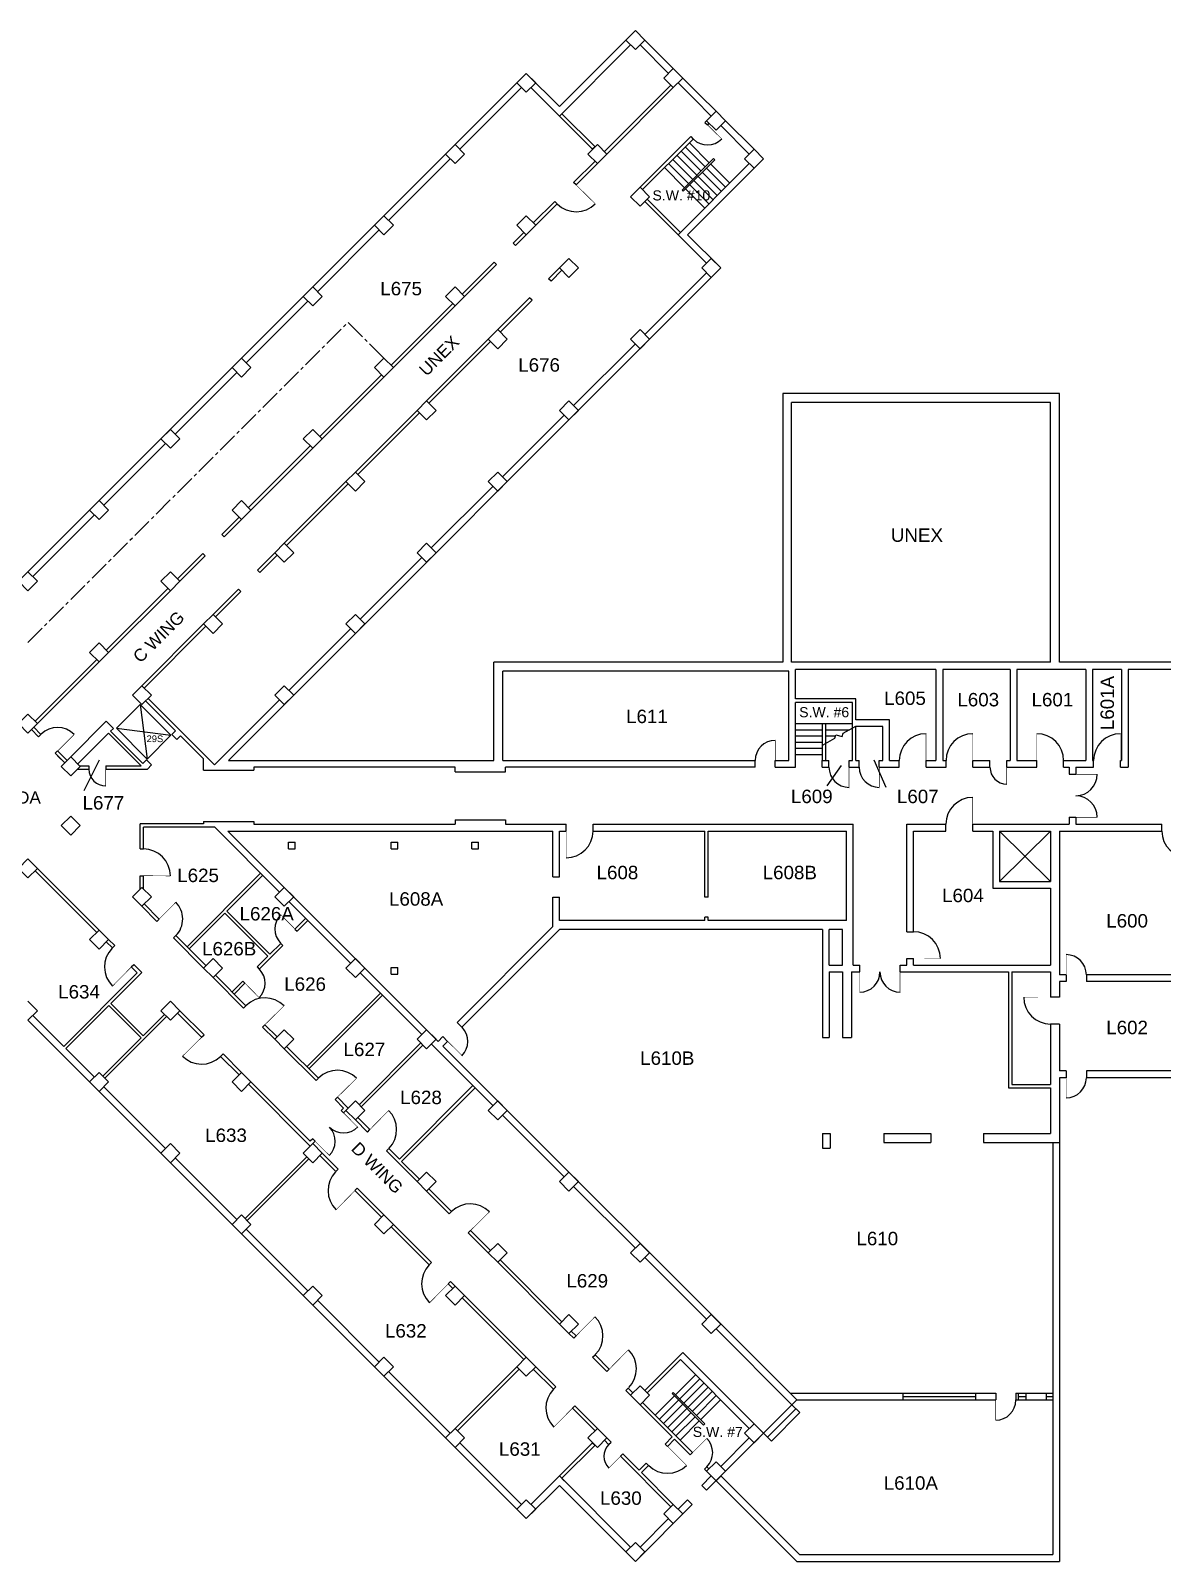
# Model space of a CAD drawing. Header units: inches. Extents: x -3235 to 3296, y 72 to 2924.
# Drawn here: x -1809 to 214, y 188 to 2924 of the extents above; entities that cross this region are included whole.
import ezdxf
from ezdxf.enums import TextEntityAlignment as Align

# ---------------------------------------------------------------- set-up
doc = ezdxf.new("R2010")
doc.units = ezdxf.units.IN
doc.header["$LTSCALE"] = 48
doc.header["$MEASUREMENT"] = 0
doc.linetypes.add('CENTER2', pattern=[1.125, 0.75, -0.125, 0.125, -0.125])
doc.layers.get('DEFPOINTS').update_dxf_attribs({"color": 31, "linetype": 'CONTINUOUS'})
for name, color, linetype in [('A-ANNO-ROOM', 4, 'CONTINUOUS'), ('A-ANNO-TEXT', 4, 'CONTINUOUS'), ('A-COLS', 5, 'CONTINUOUS'), ('A-DOOR', 2, 'CONTINUOUS'), ('A-FENCE', 2, 'CENTER2'), ('A-FLOR-EVTR', 1, 'CONTINUOUS'), ('A-FLOR-STRS', 2, 'CONTINUOUS'), ('A-GLAZ', 2, 'CONTINUOUS'), ('A-GLAZ-SILL', 1, 'CONTINUOUS'), ('A-WALL-FULL', 6, 'CONTINUOUS')]:
    doc.layers.add(name, color=color, linetype=linetype)
doc.styles.add('ARIAL', font='arial.ttf')

msp = doc.modelspace()

# ---------------------------------------------------------------- linework, layer by layer
at = {"layer": 'A-ANNO-ROOM'}
for p, q in [((-1686.8, 1620), (-1714, 1565.6)), ((-301.3, 1620.8), (-280.3, 1571.6)), ((-359.9, 1610.3), (-385.3, 1574.4))]:
    msp.add_line(p, q, dxfattribs=at)
at = {"layer": 'A-COLS'}
for p, q in [((-711, 2907.3), (-727.9, 2924.3)), ((-566.7, 2763), (-583.7, 2780)), ((-515.8, 2712.1), (-498.8, 2695.2)), ((-498.8, 2695.2), (-515.8, 2678.2))]:
    msp.add_line(p, q, dxfattribs=at)
for points in [[(-727.9, 2924.3), (-744.9, 2907.3), (-727.9, 2890.3)], [(-727.9, 2890.3), (-711, 2907.3)], [(-600.7, 2763), (-583.7, 2780)], [(-566.7, 2763), (-583.7, 2746.1), (-600.7, 2763)], [(-532.8, 2695.2), (-515.8, 2712.1)], [(-515.8, 2678.2), (-532.8, 2695.2)], [(-1610.4, 1358.9), (-1593.4, 1375.8), (-1610.4, 1392.8), (-1627.4, 1375.8)], [(-1627.4, 1375.8), (-1610.4, 1358.9)], [(-1814.1, 1189.1), (-1797.1, 1172.2), (-1814.1, 1155.2)]]:
    msp.add_lwpolyline(points, dxfattribs=at)
for points in [[(-923.1, 2814), (-906.1, 2830.9), (-923.1, 2847.9), (-940.1, 2830.9)], [(-660.1, 2822.4), (-643.1, 2839.4), (-660.1, 2856.4), (-677, 2839.4)], [(-1050.4, 2686.7), (-1033.4, 2703.6), (-1050.4, 2720.6), (-1067.4, 2703.6)], [(-795.8, 2686.7), (-778.9, 2703.6), (-795.8, 2720.6), (-812.8, 2703.6)], [(-736.4, 2627.3), (-719.5, 2644.2), (-702.5, 2627.3), (-719.5, 2610.3)], [(-1177.7, 2559.4), (-1160.7, 2576.4), (-1177.7, 2593.3), (-1194.6, 2576.4)], [(-923.1, 2559.4), (-906.1, 2576.4), (-923.1, 2593.3), (-940.1, 2576.4)], [(-863.7, 2500), (-846.7, 2517), (-829.8, 2500), (-846.7, 2483)], [(-609.1, 2500), (-592.2, 2517), (-575.2, 2500), (-592.2, 2483)], [(-1304.9, 2432.1), (-1288, 2449.1), (-1304.9, 2466.1), (-1321.9, 2449.1)], [(-1050.4, 2432.1), (-1033.4, 2449.1), (-1050.4, 2466.1), (-1067.4, 2449.1)], [(-991, 2372.7), (-974, 2389.7), (-957, 2372.7), (-974, 2355.7)], [(-736.4, 2372.7), (-719.5, 2389.7), (-702.5, 2372.7), (-719.5, 2355.7)], [(-1432.2, 2304.8), (-1415.3, 2321.8), (-1432.2, 2338.8), (-1449.2, 2321.8)], [(-1177.7, 2304.8), (-1160.7, 2321.8), (-1177.7, 2338.8), (-1194.6, 2321.8)], [(-1118.3, 2245.4), (-1101.3, 2262.4), (-1084.3, 2245.4), (-1101.3, 2228.5)], [(-863.7, 2245.4), (-846.7, 2262.4), (-829.8, 2245.4), (-846.7, 2228.5)], [(-1559.5, 2177.6), (-1542.5, 2194.5), (-1559.5, 2211.5), (-1576.5, 2194.5)], [(-1304.9, 2177.6), (-1288, 2194.5), (-1304.9, 2211.5), (-1321.9, 2194.5)], [(-1245.5, 2118.2), (-1228.6, 2135.1), (-1211.6, 2118.2), (-1228.6, 2101.2)], [(-991, 2118.2), (-974, 2135.1), (-957, 2118.2), (-974, 2101.2)], [(-1686.8, 2050.3), (-1669.8, 2067.2), (-1686.8, 2084.2), (-1703.8, 2067.2)], [(-1432.2, 2050.3), (-1415.3, 2067.2), (-1432.2, 2084.2), (-1449.2, 2067.2)], [(-1372.8, 1990.9), (-1355.9, 2007.9), (-1338.9, 1990.9), (-1355.9, 1973.9)], [(-1118.3, 1990.9), (-1101.3, 2007.9), (-1084.3, 1990.9), (-1101.3, 1973.9)], [(-1814.1, 1923), (-1797.1, 1940), (-1814.1, 1956.9), (-1831, 1940)], [(-1559.5, 1923), (-1542.5, 1940), (-1559.5, 1956.9), (-1576.5, 1940)], [(-1500.1, 1863.6), (-1483.1, 1880.6), (-1466.2, 1863.6), (-1483.1, 1846.6)], [(-1245.5, 1863.6), (-1228.6, 1880.6), (-1211.6, 1863.6), (-1228.6, 1846.6)], [(-1686.8, 1795.7), (-1669.8, 1812.7), (-1686.8, 1829.7), (-1703.8, 1812.7)], [(-1627.4, 1736.3), (-1610.4, 1753.3), (-1593.4, 1736.3), (-1610.4, 1719.4)], [(-1372.8, 1736.3), (-1355.9, 1753.3), (-1338.9, 1736.3), (-1355.9, 1719.4)], [(-1814.1, 1668.4), (-1797.1, 1685.4), (-1814.1, 1702.4), (-1831, 1685.4)], [(-1754.7, 1609), (-1737.7, 1626), (-1720.7, 1609), (-1737.7, 1592.1)], [(-1754.7, 1503.1), (-1737.7, 1486.1), (-1720.7, 1503.1), (-1737.7, 1520.1)], [(-1814.1, 1443.7), (-1797.1, 1426.7), (-1814.1, 1409.8), (-1831, 1426.7)], [(-1372.8, 1375.8), (-1355.9, 1358.9), (-1338.9, 1375.8), (-1355.9, 1392.8)], [(-1686.8, 1316.4), (-1669.8, 1299.5), (-1686.8, 1282.5), (-1703.8, 1299.5)], [(-1500.1, 1248.5), (-1483.1, 1231.6), (-1466.2, 1248.5), (-1483.1, 1265.5)], [(-1245.5, 1248.5), (-1228.6, 1231.6), (-1211.6, 1248.5), (-1228.6, 1265.5)], [(-1559.5, 1189.1), (-1542.5, 1172.2), (-1559.5, 1155.2), (-1576.5, 1172.2)], [(-1372.8, 1121.3), (-1355.9, 1104.3), (-1338.9, 1121.3), (-1355.9, 1138.2)], [(-1118.3, 1121.3), (-1101.3, 1104.3), (-1084.3, 1121.3), (-1101.3, 1138.2)], [(-1686.8, 1061.9), (-1669.8, 1044.9), (-1686.8, 1027.9), (-1703.8, 1044.9)], [(-1432.2, 1061.9), (-1415.3, 1044.9), (-1432.2, 1027.9), (-1449.2, 1044.9)], [(-1245.5, 994), (-1228.6, 977), (-1211.6, 994), (-1228.6, 1011)], [(-991, 994), (-974, 977), (-957, 994), (-974, 1011)], [(-1559.5, 934.6), (-1542.5, 917.6), (-1559.5, 900.6), (-1576.5, 917.6)], [(-1304.9, 934.6), (-1288, 917.6), (-1304.9, 900.6), (-1321.9, 917.6)], [(-1118.3, 866.7), (-1101.3, 849.7), (-1084.3, 866.7), (-1101.3, 883.7)], [(-863.7, 866.7), (-846.7, 849.7), (-829.8, 866.7), (-846.7, 883.7)], [(-1432.2, 807.3), (-1415.3, 790.3), (-1432.2, 773.4), (-1449.2, 790.3)], [(-1177.7, 807.3), (-1160.7, 790.3), (-1177.7, 773.4), (-1194.6, 790.3)], [(-991, 739.4), (-974, 722.5), (-957, 739.4), (-974, 756.4)], [(-736.4, 739.4), (-719.5, 722.5), (-702.5, 739.4), (-719.5, 756.4)], [(-1304.9, 680), (-1288, 663.1), (-1304.9, 646.1), (-1321.9, 663.1)], [(-1050.4, 680), (-1033.4, 663.1), (-1050.4, 646.1), (-1067.4, 663.1)], [(-863.7, 612.1), (-846.7, 595.2), (-829.8, 612.1), (-846.7, 629.1)], [(-609.1, 612.1), (-592.2, 595.2), (-575.2, 612.1), (-592.2, 629.1)], [(-1177.7, 552.8), (-1160.7, 535.8), (-1177.7, 518.8), (-1194.6, 535.8)], [(-923.1, 552.8), (-906.1, 535.8), (-923.1, 518.8), (-940.1, 535.8)], [(-736.4, 484.9), (-719.5, 467.9), (-702.5, 484.9), (-719.5, 501.8)], [(-1050.4, 425.5), (-1033.4, 408.5), (-1050.4, 391.5), (-1067.4, 408.5)], [(-795.8, 425.5), (-778.9, 408.5), (-795.8, 391.5), (-812.8, 408.5)], [(-532.8, 417), (-515.8, 400), (-498.8, 417), (-515.8, 434)], [(-600.7, 349.1), (-583.7, 332.1), (-566.7, 349.1), (-583.7, 366.1)], [(-923.1, 298.2), (-906.1, 281.2), (-923.1, 264.3), (-940.1, 281.2)], [(-660.1, 289.7), (-643.1, 272.7), (-660.1, 255.8), (-677, 272.7)], [(-727.9, 221.8), (-711, 204.9), (-727.9, 187.9), (-744.9, 204.9)]]:
    msp.add_lwpolyline(points, close=True, dxfattribs=at)
at = {"layer": 'A-DOOR', "const_width": 1}
for points in [[(-599.2, 2756), (-573.6, 2730.7)], [(-834, 2648.5), (-799.8, 2614.8)], [(-1761, 1636.6), (-1731.3, 1666.3)], [(-477.8, 1619.5), (-477.8, 1655.5)], [(-208.1, 1619.5), (-208.1, 1667.5)], [(-124.4, 1619.5), (-124.4, 1667.5)], [(-10.1, 1619.5), (-10.1, 1667.5)], [(139.5, 1619.5), (139.5, 1667.5)], [(-1675, 1604.1), (-1675, 1574.1)], [(-345.8, 1607.5), (-345.8, 1571.5)], [(-291.7, 1607.5), (-291.7, 1571.5)], [(-63.8, 1607.5), (-63.8, 1577.5)], [(59.5, 1595), (98, 1595)], [(-124.7, 1505.5), (-124.7, 1553.5)], [(59.5, 1518), (98, 1518)], [(-851.6, 1493.5), (-851.6, 1445.5)], [(-1607.4, 1413.6), (-1559.4, 1413.2)], [(-1549.8, 1366.1), (-1579.3, 1336.2)], [(-1336.6, 1318.2), (-1361.9, 1343.8)], [(42.5, 1236.5), (42.5, 1272.5)], [(-1629.3, 1250.4), (-1662.9, 1216.2)], [(-326.6, 1241.5), (-326.6, 1205.5)], [(-254.6, 1241.5), (-254.6, 1205.5)], [(-1426, 1221.4), (-1400.7, 1195.7)], [(-1390.4, 1147.3), (-1356.2, 1181)], [(-1503.5, 1124.7), (-1537.7, 1091)], [(-1063.6, 1117.5), (-1037.9, 1092.2)], [(-1260.8, 1017.7), (-1226.6, 1051.4)], [(42.5, 1052.5), (42.5, 1016.5)], [(-1249.8, 989.7), (-1224.5, 964.1)], [(-1202.8, 959.7), (-1169.1, 993.9)], [(-1300.7, 938.8), (-1275.1, 913.6)], [(-1229.5, 850.6), (-1263.1, 816.4)], [(-1023.1, 779), (-988.9, 812.7)], [(-1062.2, 684.4), (-1095.9, 650.2)], [(-834, 590.9), (-800.3, 625.1)], [(-774.6, 531.5), (-740.9, 565.7)], [(-83.5, 476.4), (-83.5, 440.4)], [(-840, 462.2), (-873.7, 428)], [(-670.4, 393.4), (-636.5, 359.5)], [(-625.7, 382.2), (-600.2, 407.7)], [(-754.2, 375.9), (-775.4, 354.7)]]:
    msp.add_lwpolyline(points, dxfattribs=at)
for points in [[(-230.6, 1265.5), (-182.6, 1265.5)], [(14.5, 1196.5), (-33.5, 1196.5)]]:
    msp.add_lwpolyline(points, close=True, dxfattribs=at)
at = {"layer": 'A-DOOR'}
for centre, radius, start, end in [((-599.2, 2756), 36, 225.8666, 315.4344), ((-834, 2648.5), 48, 225.8666, 315.4344), ((-1761, 1636.6), 42, 44.9968, 134.5646), ((-477.8, 1619.5), 36, 90, 180), ((-208.1, 1619.5), 48, 90, 180), ((-124.4, 1619.5), 48, 90, 180), ((-10.1, 1619.5), 48, 0, 90), ((139.5, 1619.5), 48, 90, 180), ((-1675, 1604.1), 30, 180, 270), ((-345.8, 1607.5), 36, 180, 270), ((-291.7, 1607.5), 36, 180, 270), ((-63.8, 1607.5), 30, 180, 270), ((59.5, 1595), 38.5, 270, 0), ((-124.7, 1505.5), 48, 90, 180), ((59.5, 1518), 38.5, 0, 90), ((-851.6, 1493.5), 48, 270, 0), ((261.5, 1493.5), 48, 180, 270), ((-1608, 1412.9), 48.6, 0.3067, 89.2816), ((-1579.3, 1336.2), 42, 315, 45.4344), ((-1336.6, 1318.2), 36, 134.5656, 224.1334), ((-230.6, 1265.5), 48, 0, 90), ((-1629.3, 1250.4), 48, 135.8666, 225.4344), ((42.5, 1236.5), 36, 0, 90), ((-1426, 1221.4), 36, 314.5656, 44.1334), ((-326.6, 1241.5), 36, 270, 0), ((-254.6, 1241.5), 36, 180, 270), ((-1390.4, 1147.3), 48, 44.5656, 134.1334), ((14.5, 1196.5), 48, 180, 270), ((-1063.6, 1117.5), 36, 314.5656, 44.1334), ((-1503.5, 1124.7), 48, 224.5656, 314.1334), ((-1260.8, 1017.7), 48, 44.5656, 134.1334), ((42.5, 1052.5), 36, 270, 0), ((-1202.8, 959.7), 48, 315.8666, 45.4344), ((-1300.7, 938.8), 36, 314.5656, 44.1334), ((-1249.8, 989.7), 36, 225.8666, 315.4344), ((-1229.5, 850.6), 48, 135.8666, 225.4344), ((-1023.1, 779), 48, 44.5656, 134.1334), ((-1062.2, 684.4), 48, 135.8666, 225.4344), ((-834, 590.9), 48, 315.8666, 45.4344), ((-774.1, 532), 48, 315.8666, 45.4344), ((-840, 462.2), 48, 135.8666, 225.4344), ((-83.5, 476.4), 36, 270, 0), ((-754.2, 375.9), 30, 135.6916, 225), ((-625.7, 382.2), 36, 315.4323, 45), ((-670.4, 393.4), 48, 225.4323, 315)]:
    msp.add_arc(centre, radius, start, end, dxfattribs=at)
at = {"layer": 'A-FENCE'}
for p in [(-1814.1, 1830.7), (-1177.7, 2338.8)]:
    msp.add_line(p, (-1241.8, 2402.9), dxfattribs=at)
at = {"layer": 'A-FLOR-EVTR'}
for p, q in [((-1613.6, 1719.7), (-1600.9, 1622.2)), ((-1656, 1677.3), (-1558.4, 1664.6))]:
    msp.add_line(p, q, dxfattribs=at)
msp.add_lwpolyline([(-1656, 1677.3), (-1613.6, 1719.7), (-1558.4, 1664.6), (-1600.9, 1622.2)], close=True, dxfattribs=at)
at = {"layer": 'A-FLOR-STRS'}
for p, q in [((-603.1, 2680.6), (-638.8, 2716.4)), ((-595.7, 2688.1), (-631.4, 2723.8)), ((-632.8, 2650.9), (-668.5, 2686.7)), ((-625.4, 2658.4), (-661.1, 2694.1)), ((-618, 2665.8), (-653.7, 2701.5)), ((-610.5, 2673.2), (-646.3, 2708.9)), ((-644.5, 2639.2), (-588.3, 2695.5)), ((-642.4, 2637.1), (-586.1, 2693.4)), ((-593.6, 2685.9), (-559.3, 2651.7)), ((-586.1, 2693.4), (-588.3, 2695.5)), ((-640.2, 2643.5), (-676, 2679.3)), ((-623.3, 2656.2), (-589, 2622)), ((-615.8, 2663.7), (-581.6, 2629.4)), ((-608.4, 2671.1), (-574.1, 2636.8)), ((-601, 2678.5), (-566.7, 2644.2)), ((-642.4, 2637.1), (-644.5, 2639.2)), ((-638.1, 2641.4), (-603.8, 2607.1)), ((-630.7, 2648.8), (-596.4, 2614.6)), ((-441.8, 1685.5), (-339.7, 1685.5)), ((-441.8, 1674.5), (-393.8, 1674.5)), ((-393.8, 1685.5), (-393.8, 1619.5)), ((-387.8, 1685.5), (-387.8, 1619.5)), ((-387.8, 1674.5), (-345.2, 1674.5)), ((-441.8, 1663.5), (-393.8, 1663.5)), ((-441.8, 1652.5), (-393.8, 1652.5)), ((-387.8, 1663.5), (-370, 1663.5)), ((-441.8, 1641.5), (-393.8, 1641.5)), ((-441.8, 1630.5), (-393.8, 1630.5)), ((14.5, 1493.5), (-76.7, 1403.5)), ((-76.7, 1493.5), (14.5, 1403.5)), ((-656, 485.7), (-620.3, 521.5)), ((-648.6, 478.3), (-612.9, 514)), ((-641.2, 470.9), (-605.4, 506.6)), ((-633.7, 463.5), (-598, 499.2)), ((-658.1, 483.6), (-692.4, 449.3)), ((-650.7, 476.2), (-685, 441.9)), ((-643.3, 468.8), (-677.6, 434.5)), ((-662.4, 487.9), (-660.3, 490)), ((-662.4, 487.9), (-606.2, 431.6)), ((-660.3, 490), (-604, 433.8)), ((-626.3, 456), (-590.6, 491.8)), ((-618.9, 448.6), (-583.2, 484.3)), ((-611.5, 441.2), (-575.7, 476.9)), ((-447.9, 467.9), (-498.8, 417)), ((-447.9, 467.9), (-433.8, 453.8)), ((-635.9, 461.3), (-670.1, 427.1)), ((-628.4, 453.9), (-662.7, 419.6)), ((-621, 446.5), (-655.3, 412.2)), ((-613.6, 439.1), (-647.9, 404.8)), ((-440.9, 460.8), (-491.8, 409.9)), ((-433.8, 453.8), (-484.7, 402.8)), ((-606.2, 431.6), (-604, 433.8)), ((-498.8, 417), (-484.7, 402.8))]:
    msp.add_line(p, q, dxfattribs=at)
msp.add_lwpolyline([(-392.3, 1647.3), (-371.1, 1659.6), (-369.6, 1665.4), (-358, 1662.3), (-356.4, 1668.1), (-333.7, 1681.2)], dxfattribs=at)
at = {"layer": 'A-GLAZ'}
for p, q in [((-249.5, 482.4), (-119.5, 482.4)), ((-43.5, 482.4), (-29.5, 482.4)), ((6.5, 482.4), (18.5, 482.4))]:
    msp.add_line(p, q, dxfattribs=at)
at = {"layer": 'A-GLAZ-SILL'}
for p, q in [((-249.5, 488.4), (-119.5, 488.4)), ((-249.5, 476.4), (-119.5, 476.4)), ((-43.5, 488.4), (-29.5, 488.4)), ((-43.5, 476.4), (-29.5, 476.4)), ((6.5, 488.4), (18.5, 488.4)), ((6.5, 476.4), (18.5, 476.4))]:
    msp.add_line(p, q, dxfattribs=at)
at = {"layer": 'A-WALL-FULL'}
for p, q in [((-863.7, 2788.5), (-727.9, 2924.3)), ((-711, 2907.3), (-660.1, 2856.4)), ((-863.7, 2771.5), (-736.4, 2898.8)), ((-719.5, 2898.8), (-668.5, 2847.9)), ((-1825, 1946), (-923.1, 2847.9)), ((-923.1, 2847.9), (-863.7, 2788.5)), ((-1041.9, 2712.1), (-931.6, 2822.4)), ((-914.6, 2822.4), (-863.7, 2771.5)), ((-664.3, 2826.7), (-783.1, 2707.9)), ((-660.1, 2822.4), (-778.9, 2703.6)), ((-651.6, 2830.9), (-621.9, 2801.2)), ((-643.1, 2839.4), (-613.4, 2809.7)), ((-592.2, 2771.5), (-621.9, 2801.2)), ((-583.7, 2780), (-613.4, 2809.7)), ((-600.7, 2763), (-603.5, 2760.2)), ((-603.5, 2760.2), (-599.2, 2756)), ((-596.4, 2758.8), (-599.2, 2756)), ((-524.3, 2703.6), (-575.2, 2754.6)), ((-515.8, 2712.1), (-566.7, 2763)), ((-800.1, 2716.4), (-804.3, 2712.1)), ((-628.9, 2734.8), (-719.5, 2644.2)), ((-624.7, 2730.5), (-715.2, 2640)), ((-628.9, 2734.8), (-624.7, 2730.5)), ((-1169.2, 2584.9), (-1058.9, 2695.2)), ((-800.1, 2690.9), (-838.3, 2652.7)), ((-795.8, 2686.7), (-834, 2648.5)), ((-651.6, 2559.4), (-524.3, 2686.7)), ((-634.6, 2559.4), (-515.8, 2678.2)), ((-834, 2648.5), (-838.3, 2652.7)), ((-872.2, 2618.8), (-910.4, 2580.6)), ((-868, 2614.6), (-906.1, 2576.4)), ((-868, 2614.6), (-872.2, 2618.8)), ((-711, 2618.8), (-706.7, 2623)), ((-651.6, 2559.4), (-711, 2618.8)), ((-647.3, 2563.6), (-706.7, 2623)), ((-1296.5, 2457.6), (-1186.1, 2567.9)), ((-927.3, 2563.6), (-946.7, 2544.3)), ((-923.1, 2559.4), (-942.4, 2540.1)), ((-600.7, 2508.5), (-651.6, 2559.4)), ((-575.2, 2500), (-634.6, 2559.4)), ((-942.4, 2540.1), (-946.7, 2544.3)), ((-1455.7, 1619.5), (-575.2, 2500)), ((-980.6, 2510.4), (-1037.7, 2453.3)), ((-976.4, 2506.1), (-1033.4, 2449.1)), ((-976.4, 2506.1), (-980.6, 2510.4)), ((-863.7, 2500), (-883, 2480.7)), ((-859.5, 2495.8), (-878.8, 2476.4)), ((-711, 2381.2), (-600.7, 2491.5)), ((-878.8, 2476.4), (-883, 2480.7)), ((-1423.7, 2330.3), (-1313.4, 2440.6)), ((-1054.6, 2436.4), (-1164.9, 2326.1)), ((-917, 2446.7), (-974, 2389.7)), ((-912.7, 2442.5), (-969.8, 2385.4)), ((-912.7, 2442.5), (-917, 2446.7)), ((-1050.4, 2432.1), (-1160.7, 2321.8)), ((-991, 2372.7), (-1101.3, 2262.4)), ((-986.7, 2368.5), (-1097.1, 2258.2)), ((-838.3, 2253.9), (-727.9, 2364.2)), ((-1551, 2203), (-1440.7, 2313.3)), ((-1181.9, 2309.1), (-1292.2, 2198.8)), ((-1177.7, 2304.8), (-1288, 2194.5)), ((-464.5, 2275.5), (-464.5, 1795.6)), ((30.5, 2275.5), (-464.5, 2275.5)), ((30.5, 1795.5), (30.5, 2275.5)), ((-1118.3, 2245.4), (-1228.6, 2135.1)), ((14.5, 2259.5), (-448.5, 2259.5)), ((-448.5, 1795.5), (-448.5, 2259.5)), ((14.5, 1795.5), (14.5, 2259.5)), ((-1114, 2241.2), (-1224.3, 2130.9)), ((-965.5, 2126.6), (-855.2, 2237)), ((-1678.3, 2075.7), (-1568, 2186)), ((-1309.2, 2181.8), (-1419.5, 2071.5)), ((-1304.9, 2177.6), (-1415.3, 2067.2)), ((-1245.5, 2118.2), (-1355.9, 2007.9)), ((-1241.3, 2113.9), (-1351.6, 2003.6)), ((-1092.8, 1999.4), (-982.5, 2109.7)), ((-1805.6, 1948.5), (-1695.3, 2058.8)), ((-1436.5, 2054.5), (-1467.3, 2023.6)), ((-1432.2, 2050.3), (-1463.1, 2019.4)), ((-1467.3, 2023.6), (-1463.1, 2019.4)), ((-1501.3, 1989.7), (-1546.8, 1944.2)), ((-1497, 1985.5), (-1542.5, 1940)), ((-1501.3, 1989.7), (-1497, 1985.5)), ((-1372.8, 1990.9), (-1403.7, 1960)), ((-1368.6, 1986.6), (-1399.5, 1955.8)), ((-1220.1, 1872.1), (-1109.8, 1982.4)), ((-1403.7, 1960), (-1399.5, 1955.8)), ((-1563.7, 1927.2), (-1674.1, 1816.9)), ((-1559.5, 1923), (-1669.8, 1812.7)), ((-1437.6, 1926.1), (-1483.1, 1880.6)), ((-1433.4, 1921.8), (-1478.9, 1876.3)), ((-1437.6, 1926.1), (-1433.4, 1921.8)), ((-1500.1, 1863.6), (-1610.4, 1753.3)), ((-1495.9, 1859.4), (-1606.2, 1749.1)), ((-1347.4, 1744.8), (-1237.1, 1855.1)), ((-1691, 1800), (-1801.3, 1689.7)), ((-1686.8, 1795.7), (-1797.1, 1685.4)), ((-464.5, 1795.6), (-981.1, 1795.6)), ((-981.1, 1619.5), (-981.1, 1795.6)), ((-453.8, 1779.5), (-965.1, 1779.5)), ((-965.1, 1619.5), (-965.1, 1779.5)), ((-453.8, 1619.5), (-453.8, 1779.5)), ((14.5, 1795.5), (-448.5, 1795.5)), ((-190.4, 1782.5), (-441.8, 1782.5)), ((-441.8, 1729.5), (-441.8, 1782.5)), ((-190.4, 1782.5), (-190.4, 1619.5)), ((-57.8, 1782.5), (-178.4, 1782.5)), ((-178.4, 1782.5), (-178.4, 1619.5)), ((-57.8, 1782.5), (-57.8, 1619.5)), ((-45.8, 1782.5), (-45.8, 1619.5)), ((20.6, 1782.5), (-45.8, 1782.5)), ((77.5, 1782.5), (20.6, 1782.5)), ((268.5, 1795.5), (30.5, 1795.5)), ((77.5, 1782.5), (77.5, 1619.5)), ((89.5, 1782.5), (89.5, 1619.5)), ((141.5, 1782.5), (89.5, 1782.5)), ((141.5, 1782.5), (141.5, 1619.5)), ((268.5, 1782.5), (153.5, 1782.5)), ((153.5, 1782.5), (153.5, 1607.5)), ((-1603.7, 1726.1), (-1550.3, 1672.7)), ((-1599.4, 1730.3), (-1480.6, 1611.5)), ((-1480.6, 1611.5), (-1364.3, 1727.8)), ((-333.7, 1729.5), (-441.8, 1729.5)), ((-333.7, 1692.2), (-333.7, 1729.5)), ((-441.8, 1619.5), (-441.8, 1723.5)), ((-339.7, 1723.5), (-441.8, 1723.5)), ((-339.7, 1619.5), (-339.7, 1723.5)), ((-1807.7, 1674.8), (-1803.5, 1679)), ((-1795, 1662.1), (-1807.7, 1674.8)), ((-1790.9, 1666.2), (-1803.5, 1679)), ((-1674.1, 1689.7), (-1737.7, 1626)), ((-1661.3, 1676.9), (-1674.1, 1689.7)), ((-1661.3, 1676.9), (-1666.3, 1672)), ((-1666.3, 1672), (-1608.6, 1614.4)), ((-1550.3, 1672.7), (-1557, 1666)), ((-273.7, 1692.2), (-333.7, 1692.2)), ((-285.7, 1680.2), (-333.7, 1680.2)), ((-333.7, 1619.5), (-333.7, 1680.2)), ((-285.7, 1619.5), (-285.7, 1680.2)), ((-273.7, 1619.5), (-273.7, 1692.2)), ((-1790.9, 1666.2), (-1795, 1662.1)), ((-1670, 1668.3), (-1725, 1613.3)), ((-1670, 1668.3), (-1611.8, 1610.1)), ((-1557, 1666), (-1547.8, 1656.8)), ((-1541.1, 1663.5), (-1547.8, 1656.8)), ((-1541.1, 1663.5), (-1500.1, 1622.5)), ((-1761, 1636.6), (-1765.3, 1632.4)), ((-1748.3, 1615.4), (-1765.3, 1632.4)), ((-1744.1, 1619.7), (-1761, 1636.6)), ((-1748.3, 1615.4), (-1761, 1628.1)), ((-1748.3, 1615.4), (-1744.1, 1619.7)), ((-1602.3, 1620.8), (-1608.6, 1614.4)), ((-1602.3, 1620.8), (-1593.1, 1611.6)), ((-1500.1, 1602.5), (-1500.1, 1622.5)), ((-1455.7, 1619.5), (-981.1, 1619.5)), ((-965.1, 1619.5), (-513.8, 1619.5)), ((-513.8, 1607.5), (-513.8, 1619.5)), ((-477.8, 1607.5), (-477.8, 1619.5)), ((-477.8, 1619.5), (-453.8, 1619.5)), ((-441.8, 1607.5), (-441.8, 1619.5)), ((-393.8, 1619.5), (-393.8, 1619.5)), ((-393.8, 1607.5), (-393.8, 1619.5)), ((-393.8, 1619.5), (-381.8, 1619.5)), ((-381.8, 1607.5), (-381.8, 1619.5)), ((-345.8, 1607.5), (-345.8, 1619.5)), ((-345.8, 1619.5), (-339.7, 1619.5)), ((-333.7, 1619.5), (-327.7, 1619.5)), ((-327.7, 1607.5), (-327.7, 1619.5)), ((-291.7, 1607.5), (-291.7, 1619.5)), ((-291.7, 1619.5), (-285.7, 1619.5)), ((-273.7, 1619.5), (-256.1, 1619.5)), ((-256.1, 1607.5), (-256.1, 1619.5)), ((-208.1, 1607.5), (-208.1, 1619.5)), ((-208.1, 1619.5), (-190.4, 1619.5)), ((-178.4, 1619.5), (-172.4, 1619.5)), ((-172.4, 1607.5), (-172.4, 1619.5)), ((-124.4, 1619.5), (-93.8, 1619.5)), ((-124.4, 1607.5), (-124.4, 1619.5)), ((-93.8, 1607.5), (-93.8, 1619.5)), ((-63.8, 1607.5), (-63.8, 1619.5)), ((-63.8, 1619.5), (-57.8, 1619.5)), ((-45.8, 1619.5), (-10.1, 1619.5)), ((-10.1, 1607.5), (-10.1, 1619.5)), ((37.9, 1607.5), (37.9, 1619.5)), ((37.9, 1619.5), (77.5, 1619.5)), ((89.5, 1619.5), (91.5, 1619.5)), ((91.5, 1607.5), (91.5, 1619.5)), ((139.5, 1607.5), (139.5, 1619.5)), ((139.5, 1619.5), (141.5, 1619.5)), ((-1725.6, 1604.1), (-1705, 1604.1)), ((-1721.8, 1610.1), (-1705, 1610.1)), ((-1705, 1610.1), (-1705, 1604.1)), ((-1675, 1610.1), (-1675, 1604.1)), ((-1675, 1610.1), (-1611.8, 1610.1)), ((-1675, 1604.1), (-1600.5, 1604.1)), ((-1593.1, 1611.6), (-1600.5, 1604.1)), ((-1500.1, 1602.5), (-1410.1, 1602.5)), ((-1050.1, 1607.5), (-1410.1, 1607.5)), ((-1410.1, 1607.5), (-1410.1, 1602.5)), ((-1050.1, 1599.5), (-1050.1, 1607.5)), ((-1050.1, 1599.5), (-960.1, 1599.5)), ((-513.8, 1607.5), (-960.1, 1607.5)), ((-960.1, 1599.5), (-960.1, 1607.5)), ((-477.8, 1607.5), (-441.8, 1607.5)), ((-393.8, 1607.5), (-381.8, 1607.5)), ((-345.8, 1607.5), (-327.7, 1607.5)), ((-291.7, 1607.5), (-273.7, 1607.5)), ((-273.7, 1607.5), (-256.1, 1607.5)), ((-208.1, 1607.5), (-172.4, 1607.5)), ((-124.4, 1607.5), (-93.8, 1607.5)), ((-63.8, 1607.5), (-10.1, 1607.5)), ((37.9, 1607.5), (47.5, 1607.5)), ((47.5, 1607.5), (47.5, 1595)), ((47.5, 1595), (59.5, 1595)), ((59.5, 1607.5), (59.5, 1595)), ((59.5, 1607.5), (91.5, 1607.5)), ((139.5, 1607.5), (153.5, 1607.5)), ((-1500.1, 1506.1), (-1613.4, 1506.1)), ((-1613.4, 1500), (-1613.4, 1506.1)), ((-1500.1, 1510.6), (-1500.1, 1506.1)), ((-1500.1, 1510.6), (-1410.1, 1510.6)), ((-1410.1, 1510.6), (-1410.1, 1505.5)), ((-1410.1, 1505.5), (-1050.1, 1505.5)), ((-1050.1, 1513.5), (-960.1, 1513.5)), ((-1050.1, 1513.5), (-1050.1, 1505.5)), ((-960.1, 1513.5), (-960.1, 1505.5)), ((-960.1, 1505.5), (-851.6, 1505.5)), ((-851.6, 1493.5), (-851.6, 1505.5)), ((-803.6, 1493.5), (-803.6, 1505.5)), ((-803.6, 1505.5), (-338.6, 1505.5)), ((-338.6, 1253.5), (-338.6, 1505.5)), ((-242.6, 1505.5), (-172.7, 1505.5)), ((-242.6, 1313.5), (-242.6, 1505.5)), ((-172.7, 1493.5), (-172.7, 1505.5)), ((-124.7, 1493.5), (-124.7, 1505.5)), ((-124.7, 1505.5), (47.5, 1505.5)), ((-88.7, 1505.5), (-76.7, 1505.5)), ((47.5, 1518), (59.5, 1518)), ((47.5, 1518), (47.5, 1505.5)), ((59.5, 1518), (59.5, 1505.5)), ((59.5, 1505.5), (213.5, 1505.5)), ((213.5, 1493.5), (213.5, 1505.5)), ((-1613.4, 1461.6), (-1613.4, 1500)), ((-1480.1, 1500.1), (-1607.4, 1500.1)), ((-1607.4, 1461.6), (-1607.4, 1500.1)), ((-1480.1, 1500.1), (-1364.3, 1384.3)), ((-1456.6, 1493.5), (-1080.6, 1117.5)), ((-1456.6, 1493.5), (-875.6, 1493.5)), ((-875.6, 1411.5), (-875.6, 1493.5)), ((-863.6, 1493.5), (-851.6, 1493.5)), ((-863.6, 1411.5), (-863.6, 1493.5)), ((-863.6, 1493.5), (-851.6, 1493.5)), ((-803.6, 1493.5), (-603.6, 1493.5)), ((-603.6, 1375.5), (-603.6, 1493.5)), ((-597.6, 1493.5), (-350.6, 1493.5)), ((-597.6, 1375.5), (-597.6, 1493.5)), ((-350.6, 1333.5), (-350.6, 1493.5)), ((-230.6, 1493.5), (-172.7, 1493.5)), ((-230.6, 1313.5), (-230.6, 1493.5)), ((-124.7, 1493.5), (-88.7, 1493.5)), ((-88.7, 1493.5), (-88.7, 1391.5)), ((-76.7, 1493.5), (-76.7, 1403.5)), ((-76.7, 1493.5), (14.5, 1493.5)), ((14.5, 1493.5), (14.5, 1403.5)), ((30.5, 1493.5), (213.5, 1493.5)), ((30.5, 1493.5), (30.5, 1236.5)), ((-1613.4, 1461.6), (-1607.4, 1461.6)), ((-1348.5, 1461.5), (-1348.5, 1473.5)), ((-1348.5, 1473.5), (-1336.5, 1473.5)), ((-1348.5, 1461.5), (-1336.5, 1461.5)), ((-1336.5, 1461.5), (-1336.5, 1473.5)), ((-1164.5, 1473.5), (-1152.5, 1473.5)), ((-1164.5, 1461.5), (-1164.5, 1473.5)), ((-1164.5, 1461.5), (-1152.5, 1461.5)), ((-1152.5, 1461.5), (-1152.5, 1473.5)), ((-1020.5, 1461.5), (-1020.5, 1473.5)), ((-1020.5, 1473.5), (-1008.5, 1473.5)), ((-1020.5, 1461.5), (-1008.5, 1461.5)), ((-1008.5, 1461.5), (-1008.5, 1473.5)), ((-1686.8, 1316.4), (-1797.1, 1426.7)), ((-1691, 1312.2), (-1801.3, 1422.5)), ((-1613.4, 1413.6), (-1607.4, 1413.6)), ((-1613.4, 1389.8), (-1613.4, 1413.6)), ((-1607.4, 1389.8), (-1607.4, 1413.6)), ((-1529.5, 1286.5), (-1398, 1418)), ((-1458.2, 1350.4), (-1394.3, 1414.3)), ((-875.6, 1411.5), (-863.6, 1411.5)), ((-76.7, 1403.5), (14.5, 1403.5)), ((-875.6, 1322.5), (-875.6, 1375.5)), ((-875.6, 1375.5), (-863.6, 1375.5)), ((-863.6, 1333.5), (-863.6, 1375.5)), ((-597.6, 1375.5), (-603.6, 1375.5)), ((-88.7, 1391.5), (14.5, 1391.5)), ((14.5, 1391.5), (14.5, 1253.5)), ((-1583.5, 1332), (-1610.4, 1358.9)), ((-1579.3, 1336.2), (-1606.2, 1363.1)), ((-1525.8, 1282.8), (-1461.9, 1346.7)), ((-1385, 1269.8), (-1461.9, 1346.7)), ((-1381.3, 1273.5), (-1458.2, 1350.4)), ((-1347.4, 1367.3), (-1237.1, 1257)), ((-1579.3, 1336.2), (-1583.5, 1332)), ((-1336.6, 1318.2), (-1317.4, 1337.4)), ((-1336.6, 1318.2), (-1332.9, 1314.4)), ((-1332.9, 1314.4), (-1313.7, 1333.7)), ((-875.6, 1322.5), (-1046.6, 1151.4)), ((-863.6, 1317.5), (-1038.1, 1143)), ((-603.6, 1333.5), (-863.6, 1333.5)), ((-393.6, 1317.5), (-863.6, 1317.5)), ((-603.6, 1333.5), (-603.6, 1339.5)), ((-597.6, 1339.5), (-603.6, 1339.5)), ((-597.6, 1333.5), (-597.6, 1339.5)), ((-350.6, 1333.5), (-597.6, 1333.5)), ((-393.6, 1317.5), (-393.6, 1124.5)), ((-381.6, 1253.5), (-381.6, 1317.5)), ((-357.6, 1317.5), (-381.6, 1317.5)), ((-357.6, 1253.5), (-357.6, 1317.5)), ((-242.6, 1313.5), (-230.6, 1313.5)), ((-1663.2, 1284.4), (-1674.1, 1295.2)), ((-1659, 1288.6), (-1669.8, 1299.5)), ((-1663.2, 1284.4), (-1659, 1288.6)), ((-1549.6, 1306.5), (-1553.8, 1302.3)), ((-1500.1, 1248.5), (-1553.8, 1302.3)), ((-1495.9, 1252.8), (-1549.6, 1306.5)), ((-1400.5, 1246.8), (-1358.4, 1289)), ((-1381.3, 1273.5), (-1362.1, 1292.7)), ((-1362.1, 1292.7), (-1358.4, 1289)), ((-1404.2, 1250.5), (-1385, 1269.8)), ((-242.6, 1253.5), (-242.6, 1265.5)), ((-242.6, 1265.5), (-230.6, 1265.5)), ((-230.6, 1253.5), (-230.6, 1265.5)), ((-1618.6, 1239.8), (-1750.2, 1108.3)), ((-1610.7, 1240.3), (-1665.8, 1185.2)), ((-1629.3, 1250.4), (-1625, 1254.7)), ((-1618.6, 1239.8), (-1629.3, 1250.4)), ((-1610.7, 1240.3), (-1625, 1254.7)), ((-1428.6, 1177), (-1483.1, 1231.6)), ((-1424.3, 1181.2), (-1478.9, 1235.8)), ((-1404.2, 1250.5), (-1400.5, 1246.8)), ((-1220.1, 1240.1), (-1109.8, 1129.8)), ((-1164.5, 1237.5), (-1164.5, 1249.5)), ((-1164.5, 1249.5), (-1152.5, 1249.5)), ((-1164.5, 1237.5), (-1152.5, 1237.5)), ((-1152.5, 1237.5), (-1152.5, 1249.5)), ((-381.6, 1253.5), (-357.6, 1253.5)), ((-381.6, 1241.5), (-357.6, 1241.5)), ((-381.6, 1241.5), (-381.6, 1124.5)), ((-357.6, 1241.5), (-357.6, 1124.5)), ((-341.6, 1241.5), (-341.6, 1124.5)), ((-341.6, 1241.5), (-326.6, 1241.5)), ((-338.6, 1253.5), (-326.6, 1253.5)), ((-326.6, 1241.5), (-326.6, 1253.5)), ((-254.6, 1241.5), (-254.6, 1253.5)), ((-254.6, 1253.5), (-242.6, 1253.5)), ((-254.6, 1241.5), (-60.5, 1241.5)), ((-230.6, 1253.5), (14.5, 1253.5)), ((-60.5, 1241.5), (-60.5, 1034.5)), ((-54.5, 1241.5), (14.5, 1241.5)), ((-54.5, 1241.5), (-54.5, 1040.5)), ((14.5, 1241.5), (14.5, 1196.5)), ((42.5, 1236.5), (30.5, 1236.5)), ((42.5, 1236.5), (42.5, 1224.5)), ((78.5, 1236.5), (78.5, 1224.5)), ((268.5, 1236.5), (78.5, 1236.5)), ((-1448.9, 1205.9), (-1429.7, 1225.1)), ((-1445.2, 1202.1), (-1426, 1221.4)), ((-1429.7, 1225.1), (-1426, 1221.4)), ((42.5, 1224.5), (30.5, 1224.5)), ((30.5, 1224.5), (30.5, 1196.5)), ((268.5, 1224.5), (78.5, 1224.5)), ((-1669.5, 1181.5), (-1746.4, 1104.6)), ((-1611.7, 1123.7), (-1669.5, 1181.5)), ((-1608, 1127.4), (-1665.8, 1185.2)), ((-1428.6, 1177), (-1423.8, 1181.7)), ((-1315.3, 1072.2), (-1183.8, 1203.7)), ((-1311.6, 1068.5), (-1180, 1200)), ((30.5, 1196.5), (14.5, 1196.5)), ((-1814.1, 1155.2), (-923.1, 264.3)), ((-1805.6, 1163.7), (-1750.2, 1108.3)), ((-1566.1, 1161.8), (-1676.4, 1051.5)), ((-1569.8, 1165.5), (-1608, 1127.4)), ((-1503.5, 1124.7), (-1546.8, 1167.9)), ((-1499.3, 1128.9), (-1542.5, 1172.2)), ((-1046.6, 1151.4), (-1038.1, 1143)), ((-1611.7, 1123.7), (-1680.2, 1055.2)), ((-1503.5, 1124.7), (-1499.3, 1128.9)), ((-1394.6, 1143.1), (-1390.4, 1147.3)), ((-1372.8, 1121.3), (-1394.6, 1143.1)), ((-1368.6, 1125.5), (-1390.4, 1147.3)), ((-1072.1, 1126), (-1080.6, 1117.5)), ((-1072.1, 1126), (-1063.6, 1117.5)), ((-393.6, 1124.5), (-381.6, 1124.5)), ((-357.6, 1124.5), (-341.6, 1124.5)), ((14.5, 1148.5), (14.5, 1040.5)), ((30.5, 1148.5), (14.5, 1148.5)), ((30.5, 1148.5), (30.5, 1064.5)), ((-1746.4, 1104.6), (-1695.3, 1053.4)), ((-1469.6, 1090.7), (-1465.3, 1095)), ((-1432.2, 1061.9), (-1465.3, 1095)), ((-1298.9, 1047.4), (-1355.9, 1104.3)), ((-1294.7, 1051.6), (-1351.6, 1108.5)), ((-1221.9, 1004.3), (-1111.6, 1114.6)), ((-1218.2, 1000.6), (-1107.9, 1110.9)), ((-1092.8, 1112.8), (-982.5, 1002.5)), ((-1063.6, 1117.5), (-1072.1, 1109)), ((-1072.1, 1109), (-439.4, 476.4)), ((-1436.5, 1057.6), (-1469.6, 1090.7)), ((-1309.2, 930.3), (-1419.5, 1040.7)), ((-1309.2, 938.8), (-1415.3, 1044.9)), ((-1298.9, 1047.4), (-1294.7, 1051.6)), ((-54.5, 1040.5), (14.5, 1040.5)), ((42.5, 1064.5), (30.5, 1064.5)), ((42.5, 1052.5), (30.5, 1052.5)), ((30.5, 1052.5), (30.5, 936.5)), ((42.5, 1064.5), (42.5, 1052.5)), ((271, 1064.5), (78.5, 1064.5)), ((78.5, 1064.5), (78.5, 1052.5)), ((271, 1052.5), (78.5, 1052.5)), ((-1678.3, 1036.4), (-1568, 926.1)), ((-1265, 1013.4), (-1260.8, 1017.7)), ((-1249.8, 998.2), (-1265, 1013.4)), ((-1241.3, 998.2), (-1260.8, 1017.7)), ((-1149.8, 906.7), (-1018.3, 1038.3)), ((-1146.1, 903), (-1014.6, 1034.6)), ((-60.5, 1034.5), (14.5, 1034.5)), ((14.5, 1034.5), (14.5, 952.5)), ((-1249.8, 998.2), (-1254, 994)), ((-1254, 994), (-1249.8, 989.7)), ((-1245.5, 994), (-1249.8, 989.7)), ((-965.5, 985.5), (-855.2, 875.2)), ((-1207, 955.4), (-1228.6, 977)), ((-1202.8, 959.7), (-1224.3, 981.3)), ((-1207, 955.4), (-1202.8, 959.7)), ((-1304.9, 943.1), (-1309.2, 938.8)), ((-1304.9, 943.1), (-1300.7, 938.8)), ((-1300.7, 938.8), (-1304.9, 934.6)), ((-393.6, 952.5), (-379.6, 952.5)), ((-393.6, 952.5), (-393.6, 926.5)), ((-379.6, 952.5), (-379.6, 926.5)), ((-283.6, 952.5), (-283.6, 936.5)), ((-283.6, 952.5), (-199.6, 952.5)), ((-283.6, 936.5), (-199.6, 936.5)), ((-199.6, 952.5), (-199.6, 936.5)), ((-105.6, 952.5), (-105.6, 936.5)), ((-105.6, 952.5), (14.5, 952.5)), ((-105.6, 936.5), (30.5, 936.5)), ((18.5, 936.5), (18.5, 199.9)), ((30.5, 936.5), (30.5, 187.9)), ((-1551, 909.1), (-1440.7, 798.8)), ((-1315.3, 911), (-1425.6, 800.7)), ((-1311.6, 907.3), (-1421.9, 797)), ((-1263.4, 884.6), (-1292.2, 913.4)), ((-1259.1, 888.8), (-1288, 917.6)), ((-1173.1, 921.5), (-1168.8, 925.7)), ((-1118.3, 866.7), (-1173.1, 921.5)), ((-1149.8, 906.7), (-1168.8, 925.7)), ((-1114, 871), (-1146.1, 903)), ((-393.6, 926.5), (-379.6, 926.5)), ((-1263.4, 884.6), (-1259.1, 888.8)), ((-1229.5, 850.6), (-1225.2, 854.9)), ((-1181.9, 803.1), (-1229.5, 850.6)), ((-1177.7, 807.3), (-1225.2, 854.9)), ((-1060.8, 809.2), (-1101.3, 849.7)), ((-1056.5, 813.5), (-1097.1, 854)), ((-838.3, 858.2), (-727.9, 747.9)), ((-1060.8, 809.2), (-1056.5, 813.5)), ((-1423.7, 781.9), (-1313.4, 671.5)), ((-1096.6, 717.8), (-1164.9, 786.1)), ((-1092.4, 722), (-1160.7, 790.3)), ((-1026.9, 775.3), (-1022.6, 779.5)), ((-991, 739.4), (-1026.9, 775.3)), ((-986.7, 743.7), (-1022.6, 779.5)), ((-1096.6, 717.8), (-1092.4, 722)), ((-863.7, 612.1), (-974, 722.5)), ((-859.5, 616.4), (-969.8, 726.7)), ((-711, 730.9), (-600.7, 620.6)), ((-1062.7, 683.9), (-1058.4, 688.1)), ((-1050.4, 680), (-1058.4, 688.1)), ((-1054.6, 675.8), (-1062.7, 683.9)), ((-927.3, 548.5), (-1037.7, 658.8)), ((-923.1, 552.8), (-1033.4, 663.1)), ((-1296.5, 654.6), (-1186.1, 544.3)), ((-583.7, 603.7), (-447.9, 467.9)), ((-838.2, 586.7), (-846.7, 595.2)), ((-834, 590.9), (-842.5, 599.4)), ((-838.2, 586.7), (-834, 590.9)), ((-804.3, 552.7), (-800.1, 557)), ((-778.9, 527.3), (-804.3, 552.7)), ((-774.6, 531.5), (-800.1, 557)), ((-643.1, 561.2), (-711, 493.4)), ((-647.3, 548.5), (-706.7, 489.1)), ((-647.3, 548.5), (-524.3, 425.5)), ((-643.1, 561.2), (-498.8, 417)), ((-1169.2, 527.3), (-1058.9, 417)), ((-1050.4, 425.5), (-940.1, 535.8)), ((-1046.1, 421.2), (-935.8, 531.5)), ((-874.4, 495.6), (-910.4, 531.5)), ((-870.2, 499.8), (-906.1, 535.8)), ((-778.9, 527.3), (-774.6, 531.5)), ((-874.4, 495.6), (-870.2, 499.8)), ((-744.9, 493.4), (-740.7, 497.6)), ((-736.4, 484.9), (-744.9, 493.4)), ((-732.2, 489.1), (-740.7, 497.6)), ((-840.5, 461.7), (-836.3, 465.9)), ((-795.8, 425.5), (-836.3, 465.9)), ((-661.9, 410.4), (-719.5, 467.9)), ((-625.5, 382.4), (-715.2, 472.1)), ((-451.4, 488.4), (-249.5, 488.4)), ((-439.4, 476.4), (-447.9, 467.9)), ((-439.4, 476.4), (-249.5, 476.4)), ((-249.5, 488.4), (-249.5, 476.4)), ((-119.5, 488.4), (-119.5, 476.4)), ((-119.5, 488.4), (-83.5, 488.4)), ((-119.5, 476.4), (-83.5, 476.4)), ((-83.5, 488.4), (-83.5, 476.4)), ((-47.5, 488.4), (-47.5, 476.4)), ((-47.5, 488.4), (-43.5, 488.4)), ((-47.5, 476.4), (-43.5, 476.4)), ((-43.5, 488.4), (-43.5, 476.4)), ((-29.5, 488.4), (-29.5, 476.4)), ((-29.5, 488.4), (6.5, 488.4)), ((-29.5, 476.4), (6.5, 476.4)), ((6.5, 488.4), (6.5, 476.4)), ((-800.1, 421.2), (-840.5, 461.7)), ((-498.8, 417), (-600.7, 315.2)), ((-1041.9, 400), (-931.6, 289.7)), ((-863.7, 340.6), (-804.3, 400)), ((-859.5, 336.4), (-800.1, 395.8)), ((-804.3, 400), (-800.1, 395.8)), ((-775.7, 396.9), (-783.1, 404.3)), ((-771.5, 401.1), (-778.9, 408.5)), ((-775.7, 396.9), (-771.5, 401.1)), ((-661.9, 410.4), (-674.7, 397.6)), ((-674.7, 397.6), (-670.4, 393.4)), ((-657.7, 406.1), (-670.4, 393.4)), ((-629.7, 378.2), (-657.7, 406.1)), ((-524.3, 408.5), (-575.2, 357.6)), ((-754.5, 375.7), (-750.2, 379.9)), ((-664.3, 285.5), (-754.5, 375.7)), ((-721.3, 351), (-750.2, 379.9)), ((-721.3, 351), (-708.6, 363.7)), ((-704.4, 359.5), (-717.1, 346.7)), ((-708.5, 363.6), (-704.4, 359.5)), ((-629.7, 378.2), (-625.5, 382.4)), ((-604.3, 352.7), (-600, 357)), ((-596.4, 353.3), (-600, 357)), ((-914.6, 289.7), (-863.7, 340.6)), ((-863.7, 340.6), (-855.2, 332.1)), ((-859.5, 336.4), (-736.4, 213.3)), ((-660.1, 289.7), (-717.1, 346.7)), ((-592.2, 340.6), (-609.1, 323.6)), ((-600.7, 349.1), (-604.3, 352.7)), ((-583.7, 332.1), (-439.4, 187.9)), ((-575.2, 340.6), (-434.5, 199.9)), ((-923.1, 264.3), (-863.7, 323.6)), ((-863.7, 323.6), (-727.9, 187.9)), ((-600.7, 315.2), (-609.1, 323.6)), ((-600.7, 315.2), (-609.1, 323.6)), ((-727.9, 187.9), (-626.1, 289.7)), ((-651.6, 281.2), (-634.6, 298.2)), ((-626.1, 289.7), (-634.6, 298.2)), ((-719.5, 213.3), (-668.5, 264.3)), ((-434.5, 199.9), (18.5, 199.9)), ((-439.4, 187.9), (30.5, 187.9))]:
    msp.add_line(p, q, dxfattribs=at)
at = {"layer": 'DEFPOINTS'}
for p, q in [((-863.7, 2771.5), (-804.3, 2712.1)), ((-859.5, 2775.8), (-800.1, 2716.4))]:
    msp.add_line(p, q, dxfattribs=at)

# ---------------------------------------------------------------- texts
at = {"layer": 'A-ANNO-ROOM', "style": 'ARIAL'}
for s, height, p in [('S.W. #10', 18, (-645.7, 2620.7)), ('L675', 24, (-1146.8, 2451.1)), ('L676', 24, (-900.1, 2314.6)), ('L605', 24, (-245.8, 1718.8)), ('L603', 24, (-114.8, 1716.3)), ('L601', 24, (17.8, 1716.3)), ('L611', 24, (-707.2, 1686.4)), ('S.W. #6', 18, (-390.3, 1696.9)), ('L609', 24, (-412.5, 1543.4)), ('L607', 24, (-222.9, 1543.3)), ('L677', 24, (-1679.2, 1531.9)), ('L625', 24, (-1509.9, 1402.2)), ('L608', 24, (-760, 1407.3)), ('L608B', 24, (-451.8, 1407.3)), ('L608A', 24, (-1120, 1360)), ('L604', 24, (-142.2, 1366.3)), ('L626A', 24, (-1387.2, 1333.6)), ('L600', 24, (151.4, 1321)), ('L626B', 24, (-1454.3, 1271.1)), ('L626', 24, (-1318.5, 1207.8)), ('L634', 24, (-1722.8, 1194.1)), ('L602', 24, (151.4, 1130.3)), ('L627', 24, (-1212.5, 1091.1)), ('L610B', 24, (-670.9, 1075.5)), ('L628', 24, (-1111.3, 1005.3)), ('L633', 24, (-1459.9, 937.6)), ('L610', 24, (-295.3, 753)), ('L629', 24, (-814, 677.5)), ('L632', 24, (-1138.4, 588)), ('S.W. #7', 18, (-580.6, 410.4)), ('L631', 24, (-934.6, 376.7)), ('L610A', 24, (-235.3, 316)), ('L630', 24, (-753.9, 289))]:
    msp.add_text(s, height=height, dxfattribs=at).set_placement(p, align=Align.CENTER)
msp.add_text('L601A', height=24, rotation=90, dxfattribs=at).set_placement((127.9, 1722.3), align=Align.CENTER)
at = {"layer": 'A-ANNO-TEXT', "style": 'ARIAL'}
for s, rotation, p in [('UNEX', 45, (-1071.2, 2335.2)), ('C WING', 45, (-1572.6, 1832.9)), ('D WING', 315, (-1197.2, 883.5))]:
    msp.add_text(s, height=22, rotation=rotation, dxfattribs=at).set_placement(p, align=Align.CENTER)
for s, height, p in [('UNEX', 24, (-224.5, 2010.4)), ('ROTUNDA', 22, (-1867, 1542.4))]:
    msp.add_text(s, height=height, dxfattribs=at).set_placement(p, align=Align.CENTER)
at = {"layer": 'A-ANNO-TEXT', "insert": (-1587.1, 1658.3), "char_height": 12, "width": 38.515, "attachment_point": 5, "style": 'ARIAL'}
msp.add_mtext('29S', dxfattribs=at)

doc.saveas('drawing.dxf')
